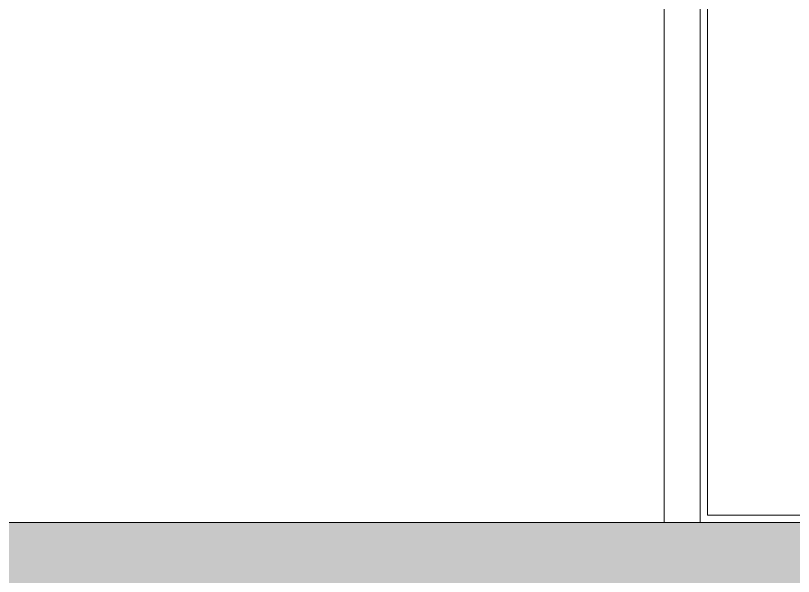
# Model space of a CAD drawing. Header units: millimetres. Extents: x -16104 to 67872, y -88009 to 12107.
# Drawn here: x 1111.2 to 1165.2, y -7068.7 to -7029.7 of the extents above; entities that cross this region are included whole.
import ezdxf

# ---------------------------------------------------------------- set-up
doc = ezdxf.new("R2010")
doc.units = ezdxf.units.MM
doc.layers.get('0').update_dxf_attribs({"color": 241})
doc.layers.add('TARAMA', color=8, linetype='Continuous', lineweight=15)

# ---------------------------------------------------------------- blocks, each defined once
blk = doc.blocks.new('POK')
at = {"layer": 'TARAMA'}
h = blk.add_hatch(dxfattribs=at)
h.set_pattern_fill('JIS_STN_2.5,_O', color=256)
h.set_pattern_definition([(45, (14602.0634, -51966.1225), (-1.76776695, 1.76776695), []), (45, (14603.8284, -51966.1225), (-1.76776695, 1.76776695), [1.2, -0.5])])
h.paths.add_polyline_path([(48031.27, -33881.42), (48031.27, -33911.42), (49075.77, -33911.42), (49075.77, -33881.42)])
h.paths.add_polyline_path([(48079.77, -33918.49), (48079.77, -33874.35), (48124.77, -33874.35), (48124.77, -33918.49)], flags=9)
h.paths.add_polyline_path([(48969.58, -33918.49), (48969.58, -33874.35), (49014.58, -33874.35), (49014.58, -33918.49)], flags=9)
h.paths.add_polyline_path([(48969.55, -33945.99), (48969.55, -33901.85), (49014.55, -33901.85), (49014.55, -33945.99)], flags=9)
h.paths.add_polyline_path([(48919.27, -33918.49), (48919.27, -33874.35), (48964.27, -33874.35), (48964.27, -33918.49)], flags=9)
for p, q in [((48810.77, -33616.42), (48810.77, -33881.42)), ((48820.77, -33616.42), (48820.77, -33881.42)), ((48031.27, -33881.42), (49075.77, -33881.42))]:
    blk.add_line(p, q, dxfattribs=at)
blk.add_lwpolyline([(48822.77, -33618.42), (49048.77, -33618.42), (49048.77, -33791.42), (49048.77, -33879.42), (48822.77, -33879.42)], close=True, dxfattribs=at)

msp = doc.modelspace()

# ---------------------------------------------------------------- block references
at = {"xscale": 0.25, "yscale": 0.25, "zscale": 0.25}
msp.add_blockref('POK', (-11046.478, 1405.427), dxfattribs=at)

doc.saveas('drawing.dxf')
